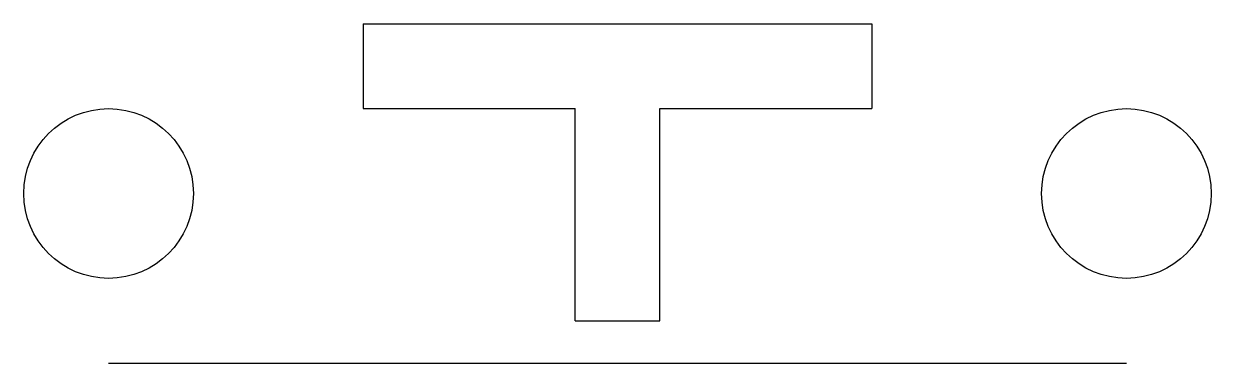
# Model space of a CAD drawing. Header units: millimetres. Extents: x -2926.829 to -2926.245, y 3743.616 to 3743.783.
import ezdxf

# ---------------------------------------------------------------- set-up
doc = ezdxf.new("R2010")
doc.units = ezdxf.units.MM
doc.header["$LTSCALE"] = 10
doc.layers.add('Ele_diagramas', color=2, linetype='Continuous')

msp = doc.modelspace()

# ---------------------------------------------------------------- linework, layer by layer
at = {"layer": 'Ele_diagramas', "color": 2}
for p, q in [((-2926.66186, 3743.7825), (-2926.66186, 3743.74083)), ((-2926.66186, 3743.7825), (-2926.41186, 3743.7825)), ((-2926.41186, 3743.7825), (-2926.41186, 3743.74083)), ((-2926.66186, 3743.74083), (-2926.5577, 3743.74083)), ((-2926.5577, 3743.63667), (-2926.5577, 3743.74083)), ((-2926.51603, 3743.63667), (-2926.51603, 3743.74083)), ((-2926.51603, 3743.74083), (-2926.41186, 3743.74083)), ((-2926.5577, 3743.63667), (-2926.51603, 3743.63667))]:
    msp.add_line(p, q, dxfattribs=at)
at = {"layer": 'Ele_diagramas', "color": 4}
msp.add_line((-2926.78686, 3743.61583), (-2926.28686, 3743.61583), dxfattribs=at)
at = {"layer": 'Ele_diagramas', "color": 2}
for centre in [(-2926.78686, 3743.69917), (-2926.28686, 3743.69917)]:
    msp.add_circle(centre, 0.04167, dxfattribs=at)

doc.saveas('drawing.dxf')
